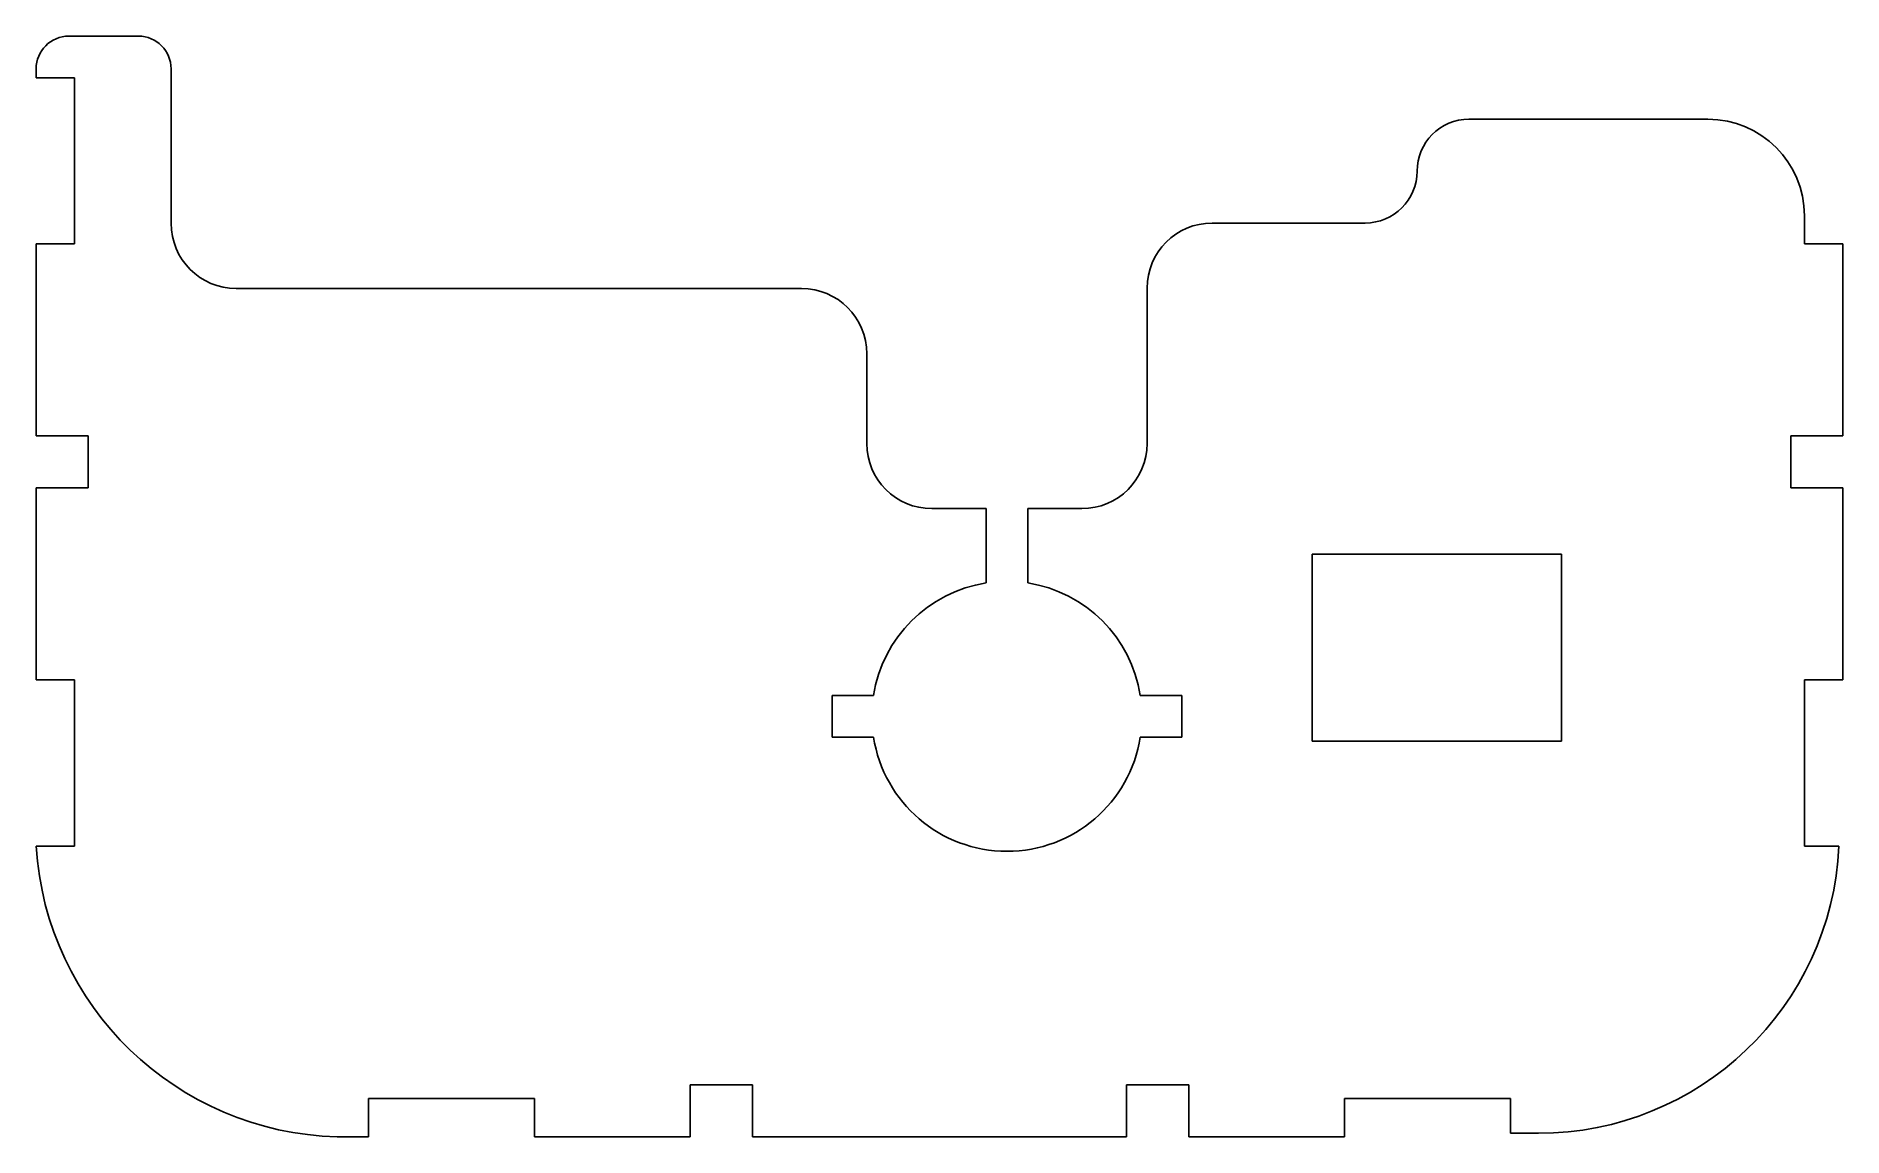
# Model space of a CAD drawing. Extents: x -46.7 to 40.3, y -20.2 to 32.8.
import ezdxf

# ---------------------------------------------------------------- set-up
doc = ezdxf.new("R2010")
doc.units = 0
doc.layers.add('Solid', color=7, linetype='CONTINUOUS')

msp = doc.modelspace()

# ---------------------------------------------------------------- linework, layer by layer
at = {"layer": 'Solid'}
for p, q in [((-45.1769, 32.75, 91.625), (-45.1769, 32.75, 93.125)), ((-41.8169, 32.75, 91.625), (-45.1769, 32.75, 91.625)), ((-45.1769, 32.75, 91.625), (-45.1769, 32.75, 93.125)), ((-41.8169, 32.75, 93.125), (-45.1769, 32.75, 93.125)), ((-41.8169, 32.75, 93.125), (-45.1769, 32.75, 93.125)), ((-41.8169, 32.75, 91.625), (-45.1769, 32.75, 91.625)), ((-41.8169, 32.75, 91.625), (-41.8169, 32.75, 93.125)), ((-41.8169, 32.75, 91.625), (-41.8169, 32.75, 93.125)), ((-46.7469, 31.18, 91.625), (-46.7469, 30.75, 91.625)), ((-46.7469, 31.18, 93.125), (-46.7469, 30.75, 93.125)), ((-46.7469, 31.18, 91.625), (-46.7469, 31.18, 93.125)), ((-46.7469, 31.18, 91.625), (-46.7469, 31.18, 93.125)), ((-46.7469, 31.18, 93.125), (-46.7469, 30.75, 93.125)), ((-46.7469, 31.18, 91.625), (-46.7469, 30.75, 91.625)), ((-46.7469, 30.75, 91.625), (-44.8969, 30.75, 91.625)), ((-46.7469, 30.75, 93.125), (-44.8969, 30.75, 93.125)), ((-46.7469, 30.75, 91.625), (-46.7469, 30.75, 93.125)), ((-46.7469, 30.75, 91.625), (-46.7469, 30.75, 93.125)), ((-46.7469, 30.75, 93.125), (-44.8969, 30.75, 93.125)), ((-46.7469, 30.75, 91.625), (-44.8969, 30.75, 91.625)), ((-44.8969, 30.75, 91.625), (-44.8969, 22.75, 91.625)), ((-44.8969, 30.75, 93.125), (-44.8969, 22.75, 93.125)), ((-44.8969, 30.75, 91.625), (-44.8969, 30.75, 93.125)), ((-44.8969, 30.75, 91.625), (-44.8969, 30.75, 93.125)), ((-44.8969, 30.75, 93.125), (-44.8969, 22.75, 93.125)), ((-44.8969, 30.75, 91.625), (-44.8969, 22.75, 91.625)), ((-40.2469, 31.18, 91.625), (-40.2469, 31.18, 93.125)), ((-40.2469, 23.74, 91.625), (-40.2469, 31.18, 91.625)), ((-40.2469, 31.18, 91.625), (-40.2469, 31.18, 93.125)), ((-40.2469, 23.74, 93.125), (-40.2469, 31.18, 93.125)), ((-40.2469, 23.74, 93.125), (-40.2469, 31.18, 93.125)), ((-40.2469, 23.74, 91.625), (-40.2469, 31.18, 91.625)), ((22.25, 28.75, 91.625), (22.25, 28.75, 93.125)), ((22.25, 28.75, 91.625), (33.7531, 28.75, 91.625)), ((22.25, 28.75, 91.625), (22.25, 28.75, 93.125)), ((33.7531, 28.75, 93.125), (22.25, 28.75, 93.125)), ((33.7531, 28.75, 93.125), (22.25, 28.75, 93.125)), ((22.25, 28.75, 91.625), (33.7531, 28.75, 91.625)), ((33.7531, 28.75, 91.625), (33.7531, 28.75, 93.125)), ((33.7531, 28.75, 91.625), (33.7531, 28.75, 93.125)), ((19.75, 26.25, 91.625), (19.75, 26.25, 93.125)), ((19.75, 26.25, 91.625), (19.75, 26.25, 93.125)), ((-40.2469, 23.74, 91.625), (-40.2469, 23.74, 93.125)), ((-40.2469, 23.74, 91.625), (-40.2469, 23.74, 93.125)), ((9.89, 23.75, 91.625), (9.89, 23.75, 93.125)), ((17.25, 23.75, 91.625), (9.89, 23.75, 91.625)), ((9.89, 23.75, 91.625), (9.89, 23.75, 93.125)), ((17.25, 23.75, 93.125), (9.89, 23.75, 93.125)), ((17.25, 23.75, 93.125), (9.89, 23.75, 93.125)), ((17.25, 23.75, 91.625), (9.89, 23.75, 91.625)), ((17.25, 23.75, 91.625), (17.25, 23.75, 93.125)), ((17.25, 23.75, 91.625), (17.25, 23.75, 93.125)), ((38.4031, 24.1, 91.625), (38.4031, 24.1, 93.125)), ((38.4031, 22.75, 91.625), (38.4031, 24.1, 91.625)), ((38.4031, 24.1, 91.625), (38.4031, 24.1, 93.125)), ((38.4031, 22.75, 93.125), (38.4031, 24.1, 93.125)), ((38.4031, 22.75, 93.125), (38.4031, 24.1, 93.125)), ((38.4031, 22.75, 91.625), (38.4031, 24.1, 91.625)), ((-46.7469, 13.5, 91.625), (-46.7469, 22.75, 91.625)), ((-46.7469, 22.75, 93.125), (-46.7469, 13.5, 93.125)), ((-46.7469, 22.75, 91.625), (-46.7469, 22.75, 93.125)), ((-44.8969, 22.75, 91.625), (-46.7469, 22.75, 91.625)), ((-46.7469, 22.75, 91.625), (-46.7469, 22.75, 93.125)), ((-44.8969, 22.75, 93.125), (-46.7469, 22.75, 93.125)), ((-44.8969, 22.75, 93.125), (-46.7469, 22.75, 93.125)), ((-46.7469, 22.75, 93.125), (-46.7469, 13.5, 93.125)), ((-46.7469, 13.5, 91.625), (-46.7469, 22.75, 91.625)), ((-44.8969, 22.75, 91.625), (-46.7469, 22.75, 91.625)), ((-44.8969, 22.75, 91.625), (-44.8969, 22.75, 93.125)), ((-44.8969, 22.75, 91.625), (-44.8969, 22.75, 93.125)), ((38.4031, 22.75, 91.625), (38.4031, 22.75, 93.125)), ((40.2531, 22.75, 91.625), (38.4031, 22.75, 91.625)), ((38.4031, 22.75, 91.625), (38.4031, 22.75, 93.125)), ((40.2531, 22.75, 93.125), (38.4031, 22.75, 93.125)), ((40.2531, 22.75, 93.125), (38.4031, 22.75, 93.125)), ((40.2531, 22.75, 91.625), (38.4031, 22.75, 91.625)), ((40.2531, 22.75, 91.625), (40.2531, 22.75, 93.125)), ((40.2531, 13.5, 91.625), (40.2531, 22.75, 91.625)), ((40.2531, 22.75, 91.625), (40.2531, 22.75, 93.125)), ((40.2531, 13.5, 93.125), (40.2531, 22.75, 93.125)), ((40.2531, 13.5, 93.125), (40.2531, 22.75, 93.125)), ((40.2531, 13.5, 91.625), (40.2531, 22.75, 91.625)), ((-37.1069, 20.6, 91.625), (-37.1069, 20.6, 93.125)), ((-9.89, 20.6, 91.625), (-37.1069, 20.6, 91.625)), ((-37.1069, 20.6, 91.625), (-37.1069, 20.6, 93.125)), ((-9.89, 20.6, 93.125), (-37.1069, 20.6, 93.125)), ((-9.89, 20.6, 93.125), (-37.1069, 20.6, 93.125)), ((-9.89, 20.6, 91.625), (-37.1069, 20.6, 91.625)), ((-9.89, 20.6, 91.625), (-9.89, 20.6, 93.125)), ((-9.89, 20.6, 91.625), (-9.89, 20.6, 93.125)), ((6.75, 20.61, 91.625), (6.75, 13.14, 91.625)), ((6.75, 20.61, 93.125), (6.75, 13.14, 93.125)), ((6.75, 20.61, 91.625), (6.75, 20.61, 93.125)), ((6.75, 20.61, 91.625), (6.75, 20.61, 93.125)), ((6.75, 20.61, 93.125), (6.75, 13.14, 93.125)), ((6.75, 20.61, 91.625), (6.75, 13.14, 91.625)), ((-6.75, 17.46, 91.625), (-6.75, 17.46, 93.125)), ((-6.75, 13.14, 91.625), (-6.75, 17.46, 91.625)), ((-6.75, 17.46, 91.625), (-6.75, 17.46, 93.125)), ((-6.75, 13.14, 93.125), (-6.75, 17.46, 93.125)), ((-6.75, 13.14, 93.125), (-6.75, 17.46, 93.125)), ((-6.75, 13.14, 91.625), (-6.75, 17.46, 91.625)), ((-46.7469, 13.5, 91.625), (-44.2469, 13.5, 91.625)), ((-46.7469, 13.5, 93.125), (-44.2469, 13.5, 93.125)), ((-46.7469, 13.5, 91.625), (-46.7469, 13.5, 93.125)), ((-46.7469, 13.5, 91.625), (-46.7469, 13.5, 93.125)), ((-46.7469, 13.5, 93.125), (-44.2469, 13.5, 93.125)), ((-46.7469, 13.5, 91.625), (-44.2469, 13.5, 91.625)), ((-44.2469, 13.5, 91.625), (-44.2469, 11, 91.625)), ((-44.2469, 13.5, 93.125), (-44.2469, 11, 93.125)), ((-44.2469, 13.5, 91.625), (-44.2469, 13.5, 93.125)), ((-44.2469, 13.5, 91.625), (-44.2469, 13.5, 93.125)), ((-44.2469, 13.5, 93.125), (-44.2469, 11, 93.125)), ((-44.2469, 13.5, 91.625), (-44.2469, 11, 91.625)), ((-6.75, 13.14, 91.625), (-6.75, 13.14, 93.125)), ((-6.75, 13.14, 91.625), (-6.75, 13.14, 93.125)), ((6.75, 13.14, 91.625), (6.75, 13.14, 93.125)), ((6.75, 13.14, 91.625), (6.75, 13.14, 93.125)), ((40.2531, 13.5, 91.625), (37.7531, 13.5, 91.625)), ((37.7531, 13.5, 93.125), (40.2531, 13.5, 93.125)), ((37.7531, 13.5, 91.625), (37.7531, 13.5, 93.125)), ((37.7531, 13.5, 91.625), (37.7531, 11, 91.625)), ((37.7531, 13.5, 91.625), (37.7531, 13.5, 93.125)), ((37.7531, 11, 93.125), (37.7531, 13.5, 93.125)), ((37.7531, 11, 93.125), (37.7531, 13.5, 93.125)), ((37.7531, 13.5, 93.125), (40.2531, 13.5, 93.125)), ((40.2531, 13.5, 91.625), (37.7531, 13.5, 91.625)), ((37.7531, 13.5, 91.625), (37.7531, 11, 91.625)), ((40.2531, 13.5, 91.625), (40.2531, 13.5, 93.125)), ((40.2531, 13.5, 91.625), (40.2531, 13.5, 93.125)), ((-46.7469, 11, 91.625), (-46.7469, 1.75, 91.625)), ((-46.7469, 11, 93.125), (-46.7469, 1.75, 93.125)), ((-46.7469, 11, 91.625), (-46.7469, 11, 93.125)), ((-44.2469, 11, 91.625), (-46.7469, 11, 91.625)), ((-46.7469, 11, 91.625), (-46.7469, 11, 93.125)), ((-44.2469, 11, 93.125), (-46.7469, 11, 93.125)), ((-44.2469, 11, 93.125), (-46.7469, 11, 93.125)), ((-46.7469, 11, 93.125), (-46.7469, 1.75, 93.125)), ((-46.7469, 11, 91.625), (-46.7469, 1.75, 91.625)), ((-44.2469, 11, 91.625), (-46.7469, 11, 91.625)), ((-44.2469, 11, 91.625), (-44.2469, 11, 93.125)), ((-44.2469, 11, 91.625), (-44.2469, 11, 93.125)), ((37.7531, 11, 91.625), (37.7531, 11, 93.125)), ((37.7531, 11, 91.625), (40.2531, 11, 91.625)), ((37.7531, 11, 91.625), (37.7531, 11, 93.125)), ((40.2531, 11, 93.125), (37.7531, 11, 93.125)), ((40.2531, 11, 93.125), (37.7531, 11, 93.125)), ((37.7531, 11, 91.625), (40.2531, 11, 91.625)), ((40.2531, 11, 91.625), (40.2531, 11, 93.125)), ((40.2531, 1.75, 91.625), (40.2531, 11, 91.625)), ((40.2531, 11, 91.625), (40.2531, 11, 93.125)), ((40.2531, 1.75, 93.125), (40.2531, 11, 93.125)), ((40.2531, 1.75, 93.125), (40.2531, 11, 93.125)), ((40.2531, 1.75, 91.625), (40.2531, 11, 91.625)), ((-3.61, 10, 91.625), (-3.61, 10, 93.125)), ((-1, 10, 91.625), (-3.61, 10, 91.625)), ((-3.61, 10, 91.625), (-3.61, 10, 93.125)), ((-1, 10, 93.125), (-3.61, 10, 93.125)), ((-1, 10, 93.125), (-3.61, 10, 93.125)), ((-1, 10, 91.625), (-3.61, 10, 91.625)), ((-1, 10, 91.625), (-1, 10, 93.125)), ((-1, 6.42262, 91.625), (-1, 10, 91.625)), ((-1, 10, 91.625), (-1, 10, 93.125)), ((-1, 6.42262, 93.125), (-1, 10, 93.125)), ((-1, 6.42262, 93.125), (-1, 10, 93.125)), ((-1, 6.42262, 91.625), (-1, 10, 91.625)), ((1, 10, 91.625), (1, 6.42262, 91.625)), ((1, 10, 93.125), (1, 6.42262, 93.125)), ((1, 10, 91.625), (1, 10, 93.125)), ((3.61, 10, 91.625), (1, 10, 91.625)), ((1, 10, 91.625), (1, 10, 93.125)), ((3.61, 10, 93.125), (1, 10, 93.125)), ((3.61, 10, 93.125), (1, 10, 93.125)), ((1, 10, 93.125), (1, 6.42262, 93.125)), ((3.61, 10, 91.625), (1, 10, 91.625)), ((1, 10, 91.625), (1, 6.42262, 91.625)), ((3.61, 10, 91.625), (3.61, 10, 93.125)), ((3.61, 10, 91.625), (3.61, 10, 93.125)), ((14.7, 7.8, 91.625), (14.7, -1.2, 91.625)), ((14.7, 7.8, 91.625), (14.7, 7.8, 93.125)), ((14.7, -1.2, 93.125), (14.7, 7.8, 93.125)), ((26.7, 7.8, 91.625), (14.7, 7.8, 91.625)), ((14.7, 7.8, 93.125), (26.7, 7.8, 93.125)), ((14.7, 7.8, 91.625), (14.7, 7.8, 93.125)), ((14.7, 7.8, 93.125), (26.7, 7.8, 93.125)), ((14.7, -1.2, 93.125), (14.7, 7.8, 93.125)), ((26.7, 7.8, 91.625), (14.7, 7.8, 91.625)), ((14.7, 7.8, 91.625), (14.7, -1.2, 91.625)), ((26.7, -1.2, 91.625), (26.7, 7.8, 91.625)), ((26.7, 7.8, 93.125), (26.7, -1.2, 93.125)), ((26.7, 7.8, 91.625), (26.7, 7.8, 93.125)), ((26.7, 7.8, 91.625), (26.7, 7.8, 93.125)), ((26.7, 7.8, 93.125), (26.7, -1.2, 93.125)), ((26.7, -1.2, 91.625), (26.7, 7.8, 91.625)), ((-1, 6.42262, 91.625), (-1, 6.42262, 93.125)), ((-1, 6.42262, 91.625), (-1, 6.42262, 93.125)), ((1, 6.42262, 91.625), (1, 6.42262, 93.125)), ((1, 6.42262, 91.625), (1, 6.42262, 93.125)), ((-44.8969, 1.75, 91.625), (-46.7469, 1.75, 91.625)), ((-46.7469, 1.75, 93.125), (-44.8969, 1.75, 93.125)), ((-46.7469, 1.75, 91.625), (-46.7469, 1.75, 93.125)), ((-46.7469, 1.75, 91.625), (-46.7469, 1.75, 93.125)), ((-46.7469, 1.75, 93.125), (-44.8969, 1.75, 93.125)), ((-44.8969, 1.75, 91.625), (-46.7469, 1.75, 91.625)), ((-44.8969, -6.25, 91.625), (-44.8969, 1.75, 91.625)), ((-44.8969, 1.75, 93.125), (-44.8969, -6.25, 93.125)), ((-44.8969, 1.75, 91.625), (-44.8969, 1.75, 93.125)), ((-44.8969, 1.75, 91.625), (-44.8969, 1.75, 93.125)), ((-44.8969, 1.75, 93.125), (-44.8969, -6.25, 93.125)), ((-44.8969, -6.25, 91.625), (-44.8969, 1.75, 91.625)), ((40.2531, 1.75, 91.625), (38.4031, 1.75, 91.625)), ((38.4031, 1.75, 93.125), (40.2531, 1.75, 93.125)), ((38.4031, 1.75, 91.625), (38.4031, 1.75, 93.125)), ((38.4031, 1.75, 91.625), (38.4031, -6.25, 91.625)), ((38.4031, 1.75, 91.625), (38.4031, 1.75, 93.125)), ((38.4031, -6.25, 93.125), (38.4031, 1.75, 93.125)), ((38.4031, -6.25, 93.125), (38.4031, 1.75, 93.125)), ((38.4031, 1.75, 93.125), (40.2531, 1.75, 93.125)), ((40.2531, 1.75, 91.625), (38.4031, 1.75, 91.625)), ((38.4031, 1.75, 91.625), (38.4031, -6.25, 91.625)), ((40.2531, 1.75, 91.625), (40.2531, 1.75, 93.125)), ((40.2531, 1.75, 91.625), (40.2531, 1.75, 93.125)), ((-8.42262, 1, 91.625), (-6.42262, 1, 91.625)), ((-8.42262, 1, 93.125), (-6.42262, 1, 93.125)), ((-8.42262, 1, 91.625), (-8.42262, 1, 93.125)), ((-8.42262, -1, 91.625), (-8.42262, 1, 91.625)), ((-8.42262, 1, 91.625), (-8.42262, 1, 93.125)), ((-8.42262, -1, 93.125), (-8.42262, 1, 93.125)), ((-8.42262, -1, 93.125), (-8.42262, 1, 93.125)), ((-8.42262, 1, 93.125), (-6.42262, 1, 93.125)), ((-8.42262, 1, 91.625), (-6.42262, 1, 91.625)), ((-8.42262, -1, 91.625), (-8.42262, 1, 91.625)), ((-6.42262, 1, 91.625), (-6.42262, 1, 93.125)), ((-6.42262, 1, 91.625), (-6.42262, 1, 93.125)), ((8.42262, 1, 91.625), (6.42262, 1, 91.625)), ((6.42262, 1, 93.125), (8.42262, 1, 93.125)), ((6.42262, 1, 91.625), (6.42262, 1, 93.125)), ((6.42262, 1, 91.625), (6.42262, 1, 93.125)), ((6.42262, 1, 93.125), (8.42262, 1, 93.125)), ((8.42262, 1, 91.625), (6.42262, 1, 91.625)), ((8.42262, -1, 91.625), (8.42262, 1, 91.625)), ((8.42262, 1, 93.125), (8.42262, -1, 93.125)), ((8.42262, 1, 91.625), (8.42262, 1, 93.125)), ((8.42262, 1, 91.625), (8.42262, 1, 93.125)), ((8.42262, 1, 93.125), (8.42262, -1, 93.125)), ((8.42262, -1, 91.625), (8.42262, 1, 91.625)), ((-8.42262, -1, 91.625), (-8.42262, -1, 93.125)), ((-6.42262, -1, 91.625), (-8.42262, -1, 91.625)), ((-8.42262, -1, 91.625), (-8.42262, -1, 93.125)), ((-6.42262, -1, 93.125), (-8.42262, -1, 93.125)), ((-6.42262, -1, 93.125), (-8.42262, -1, 93.125)), ((-6.42262, -1, 91.625), (-8.42262, -1, 91.625)), ((-6.42262, -1, 91.625), (-6.42262, -1, 93.125)), ((-6.42262, -1, 91.625), (-6.42262, -1, 93.125)), ((6.42262, -1, 91.625), (6.42262, -1, 93.125)), ((6.42262, -1, 91.625), (8.42262, -1, 91.625)), ((6.42262, -1, 91.625), (6.42262, -1, 93.125)), ((8.42262, -1, 93.125), (6.42262, -1, 93.125)), ((8.42262, -1, 93.125), (6.42262, -1, 93.125)), ((6.42262, -1, 91.625), (8.42262, -1, 91.625)), ((8.42262, -1, 91.625), (8.42262, -1, 93.125)), ((8.42262, -1, 91.625), (8.42262, -1, 93.125)), ((14.7, -1.2, 91.625), (14.7, -1.2, 93.125)), ((14.7, -1.2, 91.625), (26.7, -1.2, 91.625)), ((14.7, -1.2, 91.625), (14.7, -1.2, 93.125)), ((26.7, -1.2, 93.125), (14.7, -1.2, 93.125)), ((26.7, -1.2, 93.125), (14.7, -1.2, 93.125)), ((14.7, -1.2, 91.625), (26.7, -1.2, 91.625)), ((26.7, -1.2, 91.625), (26.7, -1.2, 93.125)), ((26.7, -1.2, 91.625), (26.7, -1.2, 93.125)), ((-46.7469, -6.25, 91.625), (-46.7469, -6.25, 93.125)), ((-46.7469, -6.25, 91.625), (-44.8969, -6.25, 91.625)), ((-46.7469, -6.25, 91.625), (-46.7469, -6.25, 93.125)), ((-44.8969, -6.25, 93.125), (-46.7469, -6.25, 93.125)), ((-44.8969, -6.25, 93.125), (-46.7469, -6.25, 93.125)), ((-46.7469, -6.25, 91.625), (-44.8969, -6.25, 91.625)), ((-44.8969, -6.25, 91.625), (-44.8969, -6.25, 93.125)), ((-44.8969, -6.25, 91.625), (-44.8969, -6.25, 93.125)), ((38.4031, -6.25, 91.625), (38.4031, -6.25, 93.125)), ((40.0653, -6.25, 91.625), (38.4031, -6.25, 91.625)), ((38.4031, -6.25, 91.625), (38.4031, -6.25, 93.125)), ((40.0653, -6.25, 93.125), (38.4031, -6.25, 93.125)), ((40.0653, -6.25, 93.125), (38.4031, -6.25, 93.125)), ((40.0653, -6.25, 91.625), (38.4031, -6.25, 91.625)), ((40.0653, -6.25, 91.625), (40.0653, -6.25, 93.125)), ((40.0653, -6.25, 91.625), (40.0653, -6.25, 93.125)), ((-12.2469, -17.75, 91.625), (-15.2469, -17.75, 91.625)), ((-15.2469, -17.75, 93.125), (-12.2469, -17.75, 93.125)), ((-15.2469, -17.75, 91.625), (-15.2469, -17.75, 93.125)), ((-15.2469, -17.75, 91.625), (-15.2469, -20.25, 91.625)), ((-15.2469, -17.75, 91.625), (-15.2469, -17.75, 93.125)), ((-15.2469, -20.25, 93.125), (-15.2469, -17.75, 93.125)), ((-15.2469, -20.25, 93.125), (-15.2469, -17.75, 93.125)), ((-15.2469, -17.75, 93.125), (-12.2469, -17.75, 93.125)), ((-12.2469, -17.75, 91.625), (-15.2469, -17.75, 91.625)), ((-15.2469, -17.75, 91.625), (-15.2469, -20.25, 91.625)), ((-12.2469, -20.25, 91.625), (-12.2469, -17.75, 91.625)), ((-12.2469, -17.75, 93.125), (-12.2469, -20.25, 93.125)), ((-12.2469, -17.75, 91.625), (-12.2469, -17.75, 93.125)), ((-12.2469, -17.75, 91.625), (-12.2469, -17.75, 93.125)), ((-12.2469, -17.75, 93.125), (-12.2469, -20.25, 93.125)), ((-12.2469, -20.25, 91.625), (-12.2469, -17.75, 91.625)), ((5.75311, -17.75, 91.625), (8.75311, -17.75, 91.625)), ((5.75311, -17.75, 93.125), (8.75311, -17.75, 93.125)), ((5.75311, -17.75, 91.625), (5.75311, -17.75, 93.125)), ((5.75311, -20.25, 91.625), (5.75311, -17.75, 91.625)), ((5.75311, -17.75, 91.625), (5.75311, -17.75, 93.125)), ((5.75311, -20.25, 93.125), (5.75311, -17.75, 93.125)), ((5.75311, -20.25, 93.125), (5.75311, -17.75, 93.125)), ((5.75311, -17.75, 93.125), (8.75311, -17.75, 93.125)), ((5.75311, -17.75, 91.625), (8.75311, -17.75, 91.625)), ((5.75311, -20.25, 91.625), (5.75311, -17.75, 91.625)), ((8.75311, -17.75, 91.625), (8.75311, -20.25, 91.625)), ((8.75311, -17.75, 93.125), (8.75311, -20.25, 93.125)), ((8.75311, -17.75, 91.625), (8.75311, -17.75, 93.125)), ((8.75311, -17.75, 91.625), (8.75311, -17.75, 93.125)), ((8.75311, -17.75, 93.125), (8.75311, -20.25, 93.125)), ((8.75311, -17.75, 91.625), (8.75311, -20.25, 91.625)), ((-30.7469, -18.4, 91.625), (-22.7469, -18.4, 91.625)), ((-30.7469, -18.4, 93.125), (-22.7469, -18.4, 93.125)), ((-30.7469, -18.4, 91.625), (-30.7469, -18.4, 93.125)), ((-30.7469, -20.25, 91.625), (-30.7469, -18.4, 91.625)), ((-30.7469, -18.4, 91.625), (-30.7469, -18.4, 93.125)), ((-30.7469, -20.25, 93.125), (-30.7469, -18.4, 93.125)), ((-30.7469, -20.25, 93.125), (-30.7469, -18.4, 93.125)), ((-30.7469, -18.4, 93.125), (-22.7469, -18.4, 93.125)), ((-30.7469, -18.4, 91.625), (-22.7469, -18.4, 91.625)), ((-30.7469, -20.25, 91.625), (-30.7469, -18.4, 91.625)), ((-22.7469, -18.4, 91.625), (-22.7469, -20.25, 91.625)), ((-22.7469, -18.4, 93.125), (-22.7469, -20.25, 93.125)), ((-22.7469, -18.4, 91.625), (-22.7469, -18.4, 93.125)), ((-22.7469, -18.4, 91.625), (-22.7469, -18.4, 93.125)), ((-22.7469, -18.4, 93.125), (-22.7469, -20.25, 93.125)), ((-22.7469, -18.4, 91.625), (-22.7469, -20.25, 91.625)), ((16.2531, -18.4, 91.625), (24.2531, -18.4, 91.625)), ((16.2531, -18.4, 93.125), (24.2531, -18.4, 93.125)), ((16.2531, -18.4, 91.625), (16.2531, -18.4, 93.125)), ((16.2531, -20.25, 91.625), (16.2531, -18.4, 91.625)), ((16.2531, -18.4, 91.625), (16.2531, -18.4, 93.125)), ((16.2531, -20.25, 93.125), (16.2531, -18.4, 93.125)), ((16.2531, -20.25, 93.125), (16.2531, -18.4, 93.125)), ((16.2531, -18.4, 93.125), (24.2531, -18.4, 93.125)), ((16.2531, -18.4, 91.625), (24.2531, -18.4, 91.625)), ((16.2531, -20.25, 91.625), (16.2531, -18.4, 91.625)), ((24.2531, -18.4, 91.625), (24.2531, -20.077, 91.625)), ((24.2531, -18.4, 93.125), (24.2531, -20.077, 93.125)), ((24.2531, -18.4, 91.625), (24.2531, -18.4, 93.125)), ((24.2531, -18.4, 91.625), (24.2531, -18.4, 93.125)), ((24.2531, -18.4, 93.125), (24.2531, -20.077, 93.125)), ((24.2531, -18.4, 91.625), (24.2531, -20.077, 91.625)), ((-32.2469, -20.25, 91.625), (-30.7469, -20.25, 91.625)), ((-32.2469, -20.25, 93.125), (-30.7469, -20.25, 93.125)), ((-32.2469, -20.25, 91.625), (-32.2469, -20.25, 93.125)), ((-32.2469, -20.25, 91.625), (-32.2469, -20.25, 93.125)), ((-32.2469, -20.25, 93.125), (-30.7469, -20.25, 93.125)), ((-32.2469, -20.25, 91.625), (-30.7469, -20.25, 91.625)), ((-30.7469, -20.25, 91.625), (-30.7469, -20.25, 93.125)), ((-30.7469, -20.25, 91.625), (-30.7469, -20.25, 93.125)), ((-15.2469, -20.25, 91.625), (-22.7469, -20.25, 91.625)), ((-22.7469, -20.25, 93.125), (-15.2469, -20.25, 93.125)), ((-22.7469, -20.25, 91.625), (-22.7469, -20.25, 93.125)), ((-22.7469, -20.25, 91.625), (-22.7469, -20.25, 93.125)), ((-22.7469, -20.25, 93.125), (-15.2469, -20.25, 93.125)), ((-15.2469, -20.25, 91.625), (-22.7469, -20.25, 91.625)), ((-15.2469, -20.25, 91.625), (-15.2469, -20.25, 93.125)), ((-15.2469, -20.25, 91.625), (-15.2469, -20.25, 93.125)), ((5.75311, -20.25, 91.625), (-12.2469, -20.25, 91.625)), ((-12.2469, -20.25, 93.125), (5.75311, -20.25, 93.125)), ((-12.2469, -20.25, 91.625), (-12.2469, -20.25, 93.125)), ((-12.2469, -20.25, 91.625), (-12.2469, -20.25, 93.125)), ((-12.2469, -20.25, 93.125), (5.75311, -20.25, 93.125)), ((5.75311, -20.25, 91.625), (-12.2469, -20.25, 91.625)), ((5.75311, -20.25, 91.625), (5.75311, -20.25, 93.125)), ((5.75311, -20.25, 91.625), (5.75311, -20.25, 93.125)), ((16.2531, -20.25, 91.625), (8.75311, -20.25, 91.625)), ((8.75311, -20.25, 93.125), (16.2531, -20.25, 93.125)), ((8.75311, -20.25, 91.625), (8.75311, -20.25, 93.125)), ((8.75311, -20.25, 91.625), (8.75311, -20.25, 93.125)), ((8.75311, -20.25, 93.125), (16.2531, -20.25, 93.125)), ((16.2531, -20.25, 91.625), (8.75311, -20.25, 91.625)), ((16.2531, -20.25, 91.625), (16.2531, -20.25, 93.125)), ((16.2531, -20.25, 91.625), (16.2531, -20.25, 93.125)), ((25.5975, -20.077, 91.625), (24.2531, -20.077, 91.625)), ((24.2531, -20.077, 93.125), (25.5975, -20.077, 93.125)), ((24.2531, -20.077, 91.625), (24.2531, -20.077, 93.125)), ((24.2531, -20.077, 91.625), (24.2531, -20.077, 93.125)), ((24.2531, -20.077, 93.125), (25.5975, -20.077, 93.125)), ((25.5975, -20.077, 91.625), (24.2531, -20.077, 91.625)), ((25.5975, -20.077, 91.625), (25.5975, -20.077, 93.125)), ((25.5975, -20.077, 91.625), (25.5975, -20.077, 93.125))]:
    msp.add_line(p, q, dxfattribs=at)
for centre, radius, start, end in [((-45.1769, 31.18, 91.625), 1.57, 90, 180), ((-45.1769, 31.18, 93.125), 1.57, 90, 180), ((-45.1769, 31.18, 93.125), 1.57, 90, 180), ((-45.1769, 31.18, 91.625), 1.57, 90, 180), ((-41.8169, 31.18, 91.625), 1.57, 0, 90), ((-41.8169, 31.18, 93.125), 1.57, 0, 90), ((-41.8169, 31.18, 93.125), 1.57, 0, 90), ((-41.8169, 31.18, 91.625), 1.57, 0, 90), ((22.25, 26.25, 91.625), 2.5, 90, 180), ((22.25, 26.25, 93.125), 2.5, 90, 180), ((22.25, 26.25, 93.125), 2.5, 90, 180), ((22.25, 26.25, 91.625), 2.5, 90, 180), ((33.7531, 24.1, 91.625), 4.65, 0, 90), ((33.7531, 24.1, 93.125), 4.65, 0, 90), ((33.7531, 24.1, 93.125), 4.65, 0, 90), ((33.7531, 24.1, 91.625), 4.65, 0, 90), ((17.25, 26.25, 93.125), 2.5, -90, 0), ((17.25, 26.25, 91.625), 2.5, -90, 0), ((17.25, 26.25, 93.125), 2.5, -90, 0), ((17.25, 26.25, 91.625), 2.5, -90, 0), ((-37.1069, 23.74, 93.125), 3.14, 180, -90), ((-37.1069, 23.74, 91.625), 3.14, 180, -90), ((-37.1069, 23.74, 93.125), 3.14, 180, -90), ((-37.1069, 23.74, 91.625), 3.14, 180, -90), ((9.89, 20.61, 91.625), 3.14, 90, 180), ((9.89, 20.61, 93.125), 3.14, 90, 180), ((9.89, 20.61, 93.125), 3.14, 90, 180), ((9.89, 20.61, 91.625), 3.14, 90, 180), ((-9.89, 17.46, 91.625), 3.14, 0, 90), ((-9.89, 17.46, 93.125), 3.14, 0, 90), ((-9.89, 17.46, 93.125), 3.14, 0, 90), ((-9.89, 17.46, 91.625), 3.14, 0, 90), ((-3.61, 13.14, 93.125), 3.14, 180, -90), ((-3.61, 13.14, 91.625), 3.14, 180, -90), ((-3.61, 13.14, 93.125), 3.14, 180, -90), ((-3.61, 13.14, 91.625), 3.14, 180, -90), ((3.61, 13.14, 93.125), 3.14, -90, 0), ((3.61, 13.14, 91.625), 3.14, -90, 0), ((3.61, 13.14, 93.125), 3.14, -90, 0), ((3.61, 13.14, 91.625), 3.14, -90, 0), ((0, 0, 93.125), 6.5, 98.8499, 171.15), ((0, 0, 91.625), 6.5, 98.8499, 171.15), ((0, 0, 93.125), 6.5, 98.8499, 171.15), ((0, 0, 91.625), 6.5, 98.8499, 171.15), ((0, 0, 93.125), 6.5, 8.84988, 81.1501), ((0, 0, 91.625), 6.5, 8.84988, 81.1501), ((0, 0, 93.125), 6.5, 8.84988, 81.1501), ((0, 0, 91.625), 6.5, 8.84988, 81.1501), ((0, 0, 93.125), 6.5, -171.15, -8.84988), ((0, 0, 91.625), 6.5, -171.15, -8.84988), ((0, 0, 93.125), 6.5, -171.15, -8.84988), ((0, 0, 91.625), 6.5, -171.15, -8.84988), ((-31.8512, -5.3313, 91.625), 14.9239, -176.471, -91.5191), ((-31.8512, -5.3313, 93.125), 14.9239, -176.471, -91.5191), ((-31.8512, -5.3313, 93.125), 14.9239, -176.471, -91.5191), ((-31.8512, -5.3313, 91.625), 14.9239, -176.471, -91.5191), ((25.5975, -5.59444, 91.625), 14.4826, -90, -2.59441), ((25.5975, -5.59444, 93.125), 14.4826, -90, -2.59441), ((25.5975, -5.59444, 93.125), 14.4826, -90, -2.59441), ((25.5975, -5.59444, 91.625), 14.4826, -90, -2.59441)]:
    msp.add_arc(centre, radius, start, end, dxfattribs=at)

doc.saveas('drawing.dxf')
